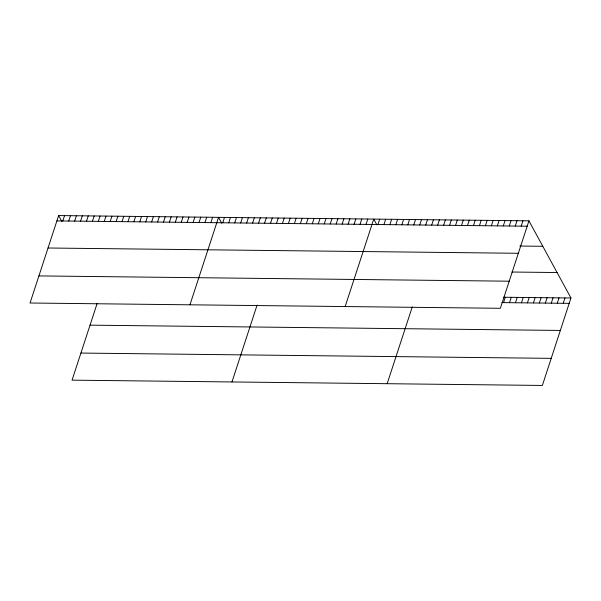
<?xml version="1.0" encoding="UTF-8"?>
<svg xmlns="http://www.w3.org/2000/svg" width="601" height="601" viewBox="0 0 601 601"><rect width="100%" height="100%" fill="white"/><g stroke="black" fill="none" stroke-linecap="round" stroke-linejoin="round"><path stroke-width="0.9" d="M58.635 215.556L30.05 303.009L500.355 308.298L528.94 220.845L58.635 215.556L61.805 221.371M62.804 220.98L64.555 215.616M68.724 221.04L70.475 215.684M74.652 221.108L76.402 215.751M80.572 221.176L82.322 215.819M86.491 221.243L88.242 215.887M92.419 221.311L94.169 215.954M98.339 221.378L100.089 216.022M104.258 221.446L106.009 216.09M110.186 221.506L111.936 216.15M116.106 221.574L117.856 216.217M122.026 221.641L123.776 216.285M97.174 303.332L72.06 380.155L542.365 385.444L570.95 297.991L528.94 220.845M127.953 221.709L129.703 216.352M133.873 221.777L135.623 216.42M139.793 221.844L141.543 216.488M145.72 221.912L147.47 216.555M151.64 221.979L153.39 216.615M157.56 222.039L159.31 216.683M163.487 222.107L165.237 216.751M169.407 222.175L171.157 216.818M175.327 222.242L177.077 216.886M181.254 222.31L183.004 216.953M187.174 222.378L188.924 217.021M193.094 222.445L194.844 217.089M199.021 222.505L200.772 217.149M204.941 222.573L206.691 217.216M210.861 222.64L212.611 217.284M189.954 304.805L218.539 217.352L221.709 223.174M222.753 222.776L224.504 217.419M228.726 222.843L230.476 217.487M234.69 222.911L236.448 217.554M240.663 222.979L242.413 217.622M246.635 223.046L248.386 217.69M252.6 223.114L254.351 217.757M258.573 223.181L260.323 217.825M264.538 223.249L266.288 217.885M270.51 223.309L272.261 217.953M276.483 223.377L278.233 218.02M282.447 223.444L284.198 218.088M231.963 381.958L257.078 305.128M288.42 223.512L290.17 218.155M294.385 223.58L296.135 218.223M300.357 223.647L302.108 218.291M306.322 223.715L308.073 218.358M312.295 223.782L314.045 218.426M318.267 223.85L320.017 218.494M324.232 223.918L325.982 218.561M330.204 223.985L331.955 218.629M336.169 224.053L337.92 218.696M342.142 224.12L343.892 218.764M348.107 224.188L349.857 218.832M354.079 224.256L355.83 218.899M360.052 224.323L361.802 218.959M366.017 224.383L367.767 219.027M345.154 306.548L373.739 219.095L376.91 224.917M377.954 224.519L379.704 219.162M383.926 224.586L385.677 219.23M389.891 224.654L391.642 219.297M395.864 224.721L397.614 219.365M401.836 224.789L403.587 219.433M407.801 224.857L409.551 219.5M413.773 224.924L415.524 219.568M419.738 224.992L421.489 219.635M425.711 225.059L427.461 219.703M431.676 225.127L433.434 219.771M437.648 225.195L439.399 219.838M387.164 383.701L412.278 306.871M443.621 225.262L445.371 219.906M449.586 225.33L451.336 219.974M455.558 225.398L457.308 220.034M461.523 225.458L463.273 220.101M467.495 225.525L469.246 220.169M473.46 225.593L475.218 220.236M479.433 225.66L481.183 220.304M485.405 225.728L487.156 220.372M491.37 225.796L493.12 220.439M497.343 225.863L499.093 220.507M503.307 225.931L505.058 220.575M509.28 225.999L511.03 220.642M515.252 226.066L517.003 220.71M521.217 226.134L522.968 220.777M503.54 302.611L505.291 297.255M509.505 302.679L511.256 297.322M515.478 302.746L517.228 297.39M521.443 302.814L523.193 297.457M527.415 302.881L529.165 297.525M533.38 302.949L535.138 297.593M539.352 303.017L541.103 297.66M545.325 303.084L547.075 297.728M551.29 303.152L553.04 297.795M557.262 303.22L559.013 297.863M563.227 303.287L564.978 297.931M56.885 220.913L527.19 226.201M519.775 246.042L542.801 246.305M48.027 248.003L518.332 253.291M511.887 272.028L557.089 272.531M38.907 275.912L509.212 281.2M503.585 297.24L570.95 297.991M501.835 302.596L569.2 303.355M90.037 325.156L560.342 330.445M80.917 353.065L551.222 358.354"/></g></svg>
